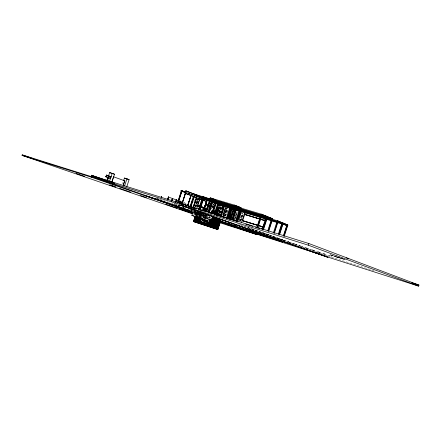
<?xml version="1.0" encoding="UTF-8"?>
<svg xmlns="http://www.w3.org/2000/svg" width="441" height="441" viewBox="0 0 441 441"><rect width="100%" height="100%" fill="white"/><g stroke="black" fill="none" stroke-linecap="round" stroke-linejoin="round"><path stroke-width="0.33" stroke-dasharray="2.21 1.65" d="M328.534 255.356L331.897 256.375M329.51 255.708L328.562 255.273M345.209 259.854L330.37 254.837L339.366 257.599M330.932 256.023L331.869 256.458M337.205 257.053L337.828 257.285L335.866 256.662L336.444 254.865M336.687 257.147L330.397 254.755M285.079 240.94L282.758 240.158M287.609 241.685L291.049 242.919L287.609 241.685L288.75 242.092M294.654 244.149L293.568 243.664L297.008 244.799L293.535 243.746M299.456 245.709L302.912 246.762M300.547 246.1L299.483 245.626M301.826 246.37L302.884 246.844M305.343 247.66L308.777 248.702M306.407 248.046L305.37 247.577M307.713 248.322L308.75 248.79M311.192 249.6L314.582 250.725L311.219 249.518M317.007 251.53L320.375 252.649L317.035 251.447M326.169 254.474L322.812 253.366L326.142 254.556M323.782 253.807L322.812 253.366M222.666 214.508L224.552 208.753L222.688 214.519M222.87 215.28L225.362 207.595M223.4 215.445L225.891 207.755M226.035 207.799L223.521 215.484L226.057 207.81M223.725 216.25L226.426 207.92M224.237 216.41L226.961 208.08M224.607 215.82L227.104 208.124M225.004 215.941L227.495 208.24M225.142 215.991L227.639 208.284M225.533 216.112L227.821 209.045M225.676 216.156L227.964 209.089M226.911 213.709L228.146 209.85M234.309 218.846L236.613 211.719M234.496 219.618L237.015 211.84M235.251 219.138L237.561 212.005M235.825 217.887L237.071 213.995M239.419 221.156L242.164 212.689M239.568 221.2L242.313 212.733M239.97 221.327L242.5 213.505M240.119 221.371L242.649 213.554M240.714 220.842L243.052 213.676M240.736 220.847L243.074 213.681M241.095 220.241L243.2 213.72M256.166 231.564L256.519 230.478M255.874 230.759L269.528 235.086L246.712 227.374M174.129 204.547L174.559 203.246M174.476 204.663L175.121 202.711M179.741 203.643L179.173 205.368L178.01 204.96M183.61 203.676L184.007 202.469M183.71 203.714L184.106 202.502M191.096 194.448L192.965 195.01M193.869 202.022L195.131 198.174M196.273 202.981L197.755 198.461M195.104 206.89L195.738 204.949M198.07 197.855L195.947 204.304L198.103 197.866M195.137 206.901L195.776 204.966M195.385 206.989L196.058 205.065M196.228 204.409L198.384 197.976M195.484 207.027L196.157 205.104M196.333 204.448L198.483 198.015M195.765 207.127L198.764 198.119M195.865 207.165L196.289 205.875L195.903 207.176M197.138 203.301L198.825 198.147M197.171 203.312L198.863 198.158M198.682 199.541L199.106 198.257M195.55 215.263L196.587 212.099M195.655 215.296L196.692 212.138M195.776 215.335L196.813 212.171M195.881 215.373L196.918 212.209M196.306 215.506L197.336 212.292M196.41 215.539L197.452 212.375M196.537 215.577L197.574 212.413M196.642 215.616L197.678 212.446M197.689 212.358L194.09 211.074M196.857 216.382L198.312 211.945M197.171 215.787L198.417 211.983M198.919 216.344L199.751 213.808M199.349 216.481L200.39 213.306M199.453 216.514L200.495 213.339M199.58 216.553L200.622 213.378M199.685 216.592L200.727 213.411M200.115 216.724L201.157 213.549M200.22 216.763L201.261 213.582M200.341 216.796L201.383 213.62M200.446 216.834L201.487 213.653M201.68 220.042L203.56 214.309M201.802 220.087L203.687 214.348M201.702 220.754L203.792 214.387M202.132 220.897L203.599 216.432M202.237 220.93L203.703 216.47M202.364 220.969L203.825 216.503M202.469 221.007L203.929 216.542M205.556 218.4L203.571 217.722L203.985 216.465M203.279 219.127L208.527 220.836L203.279 219.127L204.122 216.553M202.899 221.145L204.365 216.68M203.003 221.178L204.47 216.713M203.13 221.222L204.596 216.751M203.235 221.255L204.492 217.424M203.67 221.393L205.765 215.01M203.775 221.432L205.87 215.043M204.442 219.524L205.285 216.955M203.902 221.47L205.997 215.081M204.007 221.503L206.101 215.114M204.233 222.286L205.699 217.81M204.337 222.319L205.804 217.843M204.464 222.358L205.93 217.882M204.569 222.391L206.035 217.92M206.245 217.281L206.873 215.362M205.214 221.895L206.471 218.058M206.686 217.419L207.314 215.495M205.319 221.928L206.785 217.452M205.445 221.972L206.917 217.49M205.55 222.005L207.016 217.529M205.991 222.143L207.457 217.661M206.09 222.181L207.562 217.7M206.223 222.22L207.689 217.738M206.112 222.898L207.794 217.771M206.763 222.396L207.799 219.155M206.868 222.429L207.915 219.227M206.994 222.473L207.838 219.91M207.099 222.507L207.943 219.943M211.581 209.089L212.011 207.783M212.474 206.482L211.674 209.122L212.568 206.52M212.749 205.853L213.119 204.525M212.782 205.864L213.212 204.558M207.331 223.289L208.378 220.081M213.218 205.302L213.648 203.996M213.681 204.007L213.312 205.335L213.775 204.04M207.435 223.322L207.854 222.044M218.775 212.479L220.698 206.719M218.863 212.512L220.754 206.741L218.901 212.523M219.111 212.606L221.035 206.846M219.205 212.639L221.128 206.884M219.453 212.733L221.376 206.978M219.331 213.405L221.465 207.011M219.579 213.494L221.674 207.099M219.673 213.527L221.591 207.783M220.131 212.981L221.63 208.516M220.219 213.014L221.685 208.543M122.559 183.682L122.973 182.431M188.142 192.877L190.87 193.687M187.772 192.844L191.025 193.803M187.298 192.772L191.956 194.227M187.712 193.02L193.23 194.69M187.761 193.097L192.122 194.426M187.91 193.213L193.169 194.867M189.459 193.814L193.208 194.939M190.854 194.299L192.827 194.9M183.985 202.695L187.695 204.04M178.533 205.126L181.047 205.914M179.945 205.644L180.992 205.975M177.64 205.396L180.16 206.19M182.673 206.983L183.936 207.386M247.864 227.815L257.048 230.72M191.796 210.434L189.955 209.888L191.763 210.484M194.205 211.156L195.413 211.537M198.56 212.545L197.347 212.16L198.709 212.667M194.046 211.206L201.471 213.565M259.093 231.883L269.495 235.18M196.989 212.237L198.196 212.617M200.22 213.312L201.427 213.692M262.389 232.986L284.825 240.565L277.692 238.305M205.523 215.07L207.342 215.649M263.668 233.493L272.825 236.398M330.37 254.837L343.186 258.9M199.409 213.438L194.249 211.719M200.06 213.648L203.968 214.883M273.31 236.889L282.372 239.766M341.775 258.547L343.798 259.236M273.155 236.861L277.042 238.096M336.715 257.064L345.237 259.771M194.156 211.939L199.326 213.582M199.977 213.786L203.858 215.021M277.665 238.394L285.107 240.852M199.034 213.604L195.214 212.341L197.651 213.24M199.674 213.802L201.592 214.414M194.244 212.182L201.399 214.453M194.09 212.143L201.201 214.403M194.139 212.507L201.294 214.784M196.537 213.433L199.139 214.26M199.79 214.469L202.397 215.296M193.731 212.871L197.656 214.122L193.704 212.76M198.307 214.332L200.925 215.164M201.576 215.373L203.538 215.996M327.762 255.995L374.999 271.061M200.385 216.112L199.078 215.693L198.963 216.035L202.243 217.082M203.009 216.95L207.595 218.422M202.899 217.292L208.141 218.973M203.571 217.722L209.012 219.508M193.764 214.249L197.667 215.588M193.224 213.681L197.127 215.026M194.249 212.865L198.803 214.442M199.453 214.668L203.351 216.024M198.263 214.337L203.466 216.14M193.274 212.849L197.551 214.337M198.202 214.563L204.668 216.801M198.268 213.45L201.333 214.519L199.503 213.841M194.062 212.154L201.256 214.679M193.742 212.22L201.399 214.866M201.68 214.993L203.632 215.671M193.979 212.545L197.948 213.891M198.588 214.111L201.151 215.004M201.791 215.225L203.714 215.892M177.673 205.451L179.614 206.129M182.199 207.038L184.239 207.75M202.799 214.26L189.961 209.756L193.307 210.864M203.439 214.486L207.419 215.881M156.368 198.185L160.265 199.547M191.422 210.462L193.373 211.14M194.018 211.371L199.216 213.19M199.861 213.416L203.759 214.778M194.128 211.95L199.117 213.687M175.226 203.863L180.926 205.87M179.283 205.357L181.091 206.046M205.782 214.932L206.928 215.34M197.463 212.132L198.742 212.579M199.376 212.805L201.289 213.477M199.349 212.893L201.261 213.56M156.335 197.899L179.939 206.212M182.282 207L184.228 207.678M193.957 211.09L202.667 214.183M205.633 215.186L207.579 215.87M196.697 212.093L198.444 212.711M318.148 252.572L237.732 223.752L317.95 252.456M318.7 252.748L327.228 255.824M279.098 238.862L277.913 238.438L279.07 238.945M314.582 250.725L313.573 250.268L314.609 250.637M297.008 244.799L295.9 244.402L296.98 244.887M320.541 253.382L325.717 255.24M320.403 252.561L319.394 252.197L320.375 252.649M184.432 203.643L186.907 204.536M195.021 206.691L196.206 207.121M338.341 257.312L339.123 257.599M339.267 257.693L340.507 258.145M342.216 258.735L342.982 259.016M335.237 256.43L335.866 256.662M342.122 258.47L342.894 258.751M188.241 193.274L192.711 195.016M188.158 193.307L191.355 194.547M225.5 207.639L222.986 215.313L225.522 207.645M226.569 207.959L223.846 216.288L226.591 207.97M237.159 211.884L234.618 219.657L237.181 211.895M240.058 217.771L239.209 220.373L240.08 217.777M195.666 211.735L195.98 211.84L195.716 211.752"/><path stroke-width="0.66" d="M182.85 205.726L327.454 256.954L418.614 286.121L418.95 285.079L308.821 243.515L92.103 175.683L91.574 177.271L22.05 155.364L22.21 154.879L182.293 205.203M278.354 234.127L281.849 223.389L282.461 223.57L278.96 234.32M279.693 231.09L281.54 225.406M279.269 234.436L282.984 223.019L280.36 222.225M279.577 234.551L283.072 223.824M283.326 235.974L286.766 225.395L287.367 225.577L283.927 236.161M284.032 234.844L286.859 226.139M218.256 221.498L282.367 241.977L282.698 240.973M284.225 236.271L287.879 225.031L277.935 220.947L234.739 207.954M418.614 286.121L308.281 245.174L308.821 243.515M221.002 219.839L217.815 229.568L217.474 229.452L220.235 221.024M220.335 221.057L217.474 229.452M220.897 219.8L217.815 229.568M226.349 218.218L230.158 206.581L232.776 207.364M226.911 218.394L230.72 206.746M227.468 217.871L230.847 207.54M227.848 218.516L231.106 208.565L232.186 208.891L229.133 218.229M228.388 218.681L231.646 208.725M229.667 217.727L230.886 213.995M230.742 217.573L231.801 214.354M235.648 224.326L235.119 225.946L228.967 223.796L229.326 222.699M205.693 211.663L210.214 197.888L235.025 205.28L230.406 219.409L227.154 218.389M230.946 219.061L235.163 206.162M231.806 219.48L235.141 209.288L235.698 209.453L232.363 219.651M233.394 215.781L235.268 210.054M232.699 219.778L236.244 208.94M233.035 219.899L236.365 209.718M239.854 208.119L235.698 220.82L236.315 221.013L240.472 208.301L215.897 200.947L211.834 213.345M236.486 219.69L237.109 217.782M236.69 221.283L241.073 207.733L235.025 205.28M237.236 221.454L240.521 211.41M237.787 221.625L241.073 211.581L239.97 211.245M239.551 217.352L241.398 211.708L212.882 200.446M241.508 222.534L244.931 212.049M242.341 220.682L262.803 226.861L242.396 220.511M265.791 218.389L265.08 220.566L244.441 214.265M242.655 220.726L245.251 212.777M256.75 227.622L261.155 214.122L272.103 218.615M258.977 222.01L261.265 214.988M267.285 235.511L266.943 236.558L255.808 232.65L256.166 231.564M236.178 206.653L261.789 214.309L257.384 227.821L255.422 227.209M257.737 227.953L261.899 215.175M209.453 219.392L256.64 234.496L256.756 234.138M261.733 229.177L262.467 226.928L262.946 227.109L262.307 229.072M265.135 218.742L264.6 220.379L265.08 220.566M244.38 214.436L264.881 220.489M262.252 228.934L266.149 216.978M262.797 228.432L263.415 226.547M263.823 225.29L264.848 222.148M262.671 229.761L266.777 217.17M263.222 229.259L267.345 216.592L262.737 215.214M263.558 229.381L267.45 217.441L218.003 202.524L214.276 213.885M267.726 230.919L271.551 219.183L272.174 219.37L268.349 231.112M269.12 227.782L271.877 219.315L267.086 217.363M268.679 231.233L272.725 218.802L261.789 214.309M273.547 232.346L277.323 220.759L287.278 224.849M276.16 225.423L277.202 222.22M282.367 241.977L272.246 238.421L272.582 237.385M273.955 233.179L277.935 220.947M274.274 233.3L278.028 221.762L277.411 221.58M171.582 201.124L172.464 198.274L171.891 200.848M171.621 201.135L172.602 198.318M171.687 201.157L172.442 198.511M175.568 202.165L176.383 199.696L175.81 202.243M175.507 202.518L176.483 199.734M175.711 202.21L176.521 199.74M193.026 212.771L175.788 206.801L176.185 205.6M185.54 192.728L180.981 191.025L181.124 190.573L182.072 190.892L178.131 202.877M177.502 202.667L181.444 190.683M177.767 202.761L181.709 190.782M177.866 202.783L181.808 190.788L185.689 192.282M181.857 190.793L181.709 191.245L180.981 191.025M185.727 191.879L182.403 191.069L186.047 192.116M183.307 191.422L185.887 191.995M179.426 203.538L180.369 201.14L179.526 203.577M179.719 203.295L180.204 201.322M179.663 203.615L180.226 201.096M179.884 203.538L180.281 202.32L182.635 203.053M185.771 190.843L185.016 193.136L185.876 193.395L186.631 191.102L185.771 190.843L196.785 195.165M181.808 204.084L185.374 193.246M265.162 235.169L181.389 205.561L181.968 203.808L195.038 208.483M181.918 204.122L185.523 193.29L196.895 197.656M182.067 204.172L185.314 193.428L196.488 197.728L193.042 207.375M182.679 204.034L182.199 205.495L308.281 245.174M282.698 241.37L327.928 257.318L182.817 206.013L183.39 204.255L195.038 208.428M193.053 212.534L184.592 209.602L184.994 208.389M187.651 205.478L191.014 195.617L187.761 205.512M187.684 205.495L190.975 195.606M187.866 205.55L190.898 195.584M188.996 209.684L188.494 211.206L193.075 212.667M189.977 206.697L193.489 196.013M190.578 206.212L192.43 200.561M193.257 198.048L193.875 196.162M190.529 206.873L194.679 194.244M190.925 207.011L194.845 195.076M193.147 207.408L196.548 197.546L193.296 207.457M193.582 207.744L197.447 195.975M195.876 216.746L191.868 215.39L193.345 210.892M207.584 199.321L204.652 208.251L195.567 205.225L201.052 206.664M197.717 204.596L199.222 200.203M196.631 208.918L200.666 196.609M195.672 216.002L193.803 221.696L193.472 221.591L195.137 216.525M195.242 216.564L193.472 221.591M195.363 216.603L193.803 221.696M196.223 216.878L194.564 221.944L194.227 221.834L196.102 216.14M199.277 206.586L195.644 204.993M195.997 216.807L194.227 221.834M198.5 209.365L202.673 196.636L205.826 197.877M196.118 216.845L194.564 221.944M198.885 209.508L199.508 207.606M197.193 216.492L195.319 222.192L194.988 222.082L196.647 217.016M196.758 217.049L194.988 222.082M197.083 216.454L195.319 222.192M199.624 209.723L203.808 196.978M197.744 217.369L196.08 222.44L195.743 222.336L197.408 217.259M197.513 217.297L195.743 222.336M200.01 209.861L203.968 197.811M197.64 217.336L196.08 222.44M199.128 212.722L197.645 217.248L201.052 218.4M198.715 216.978L196.84 222.688L196.504 222.584L198.169 217.507M198.483 216.906L196.504 222.584M198.604 216.944L196.84 222.688M199.266 217.86L197.601 222.942L197.265 222.832L199.139 217.115M199.034 217.788L197.265 222.832M199.161 217.826L197.601 222.942M200.236 217.468L198.362 223.19L198.026 223.08L199.905 217.358M200.01 217.396L198.026 223.08M200.131 217.435L198.362 223.19M202.86 209.304L203.466 207.457L202.86 209.304L205.594 210.291L206.195 208.455L197.507 205.225M205.578 210.181L203.097 209.282L203.643 207.617M200.793 218.35L199.123 223.438L198.792 223.333L200.462 218.24M200.567 218.278L198.792 223.333M200.688 218.317L199.123 223.438M204.332 207.733L206.366 201.537M204.376 207.948L206.52 201.399L204.227 207.904L201.063 206.735M200.087 221.685L208.417 224.408L200.087 221.685L202.656 213.852M200.517 221.779L199.889 223.692L199.553 223.581L201.223 218.488M201.328 218.527L199.553 223.581M203.797 210.859L204.26 209.453M200.412 221.746L199.889 223.692M201.283 222.032L200.655 223.94L200.319 223.835L201.157 221.283M201.261 221.321L200.319 223.835M201.388 221.36L200.655 223.94M202.05 222.281L201.421 224.193L201.085 224.083L201.713 222.17M201.818 222.203L201.085 224.083M201.945 222.247L201.421 224.193M205.572 216.382L204.293 215.941L204.817 214.337M202.816 222.529L202.187 224.447L201.857 224.337L202.695 221.784M202.59 222.457L201.857 224.337M206.454 210.699L207.485 207.557M202.711 222.496L202.187 224.447M206.289 211.845L210.809 198.064L215.842 200.071M206.84 211.515L210.969 198.93M203.588 222.782L202.959 224.695L202.623 224.59L203.251 222.672M203.356 222.705L202.623 224.59M203.483 222.749L202.959 224.695M204.359 223.03L203.731 224.949L203.395 224.838L204.023 222.92M204.128 222.959L203.395 224.838M207.954 211.625L211.956 199.415M204.255 222.997L203.731 224.949M210.434 205.368L211.9 200.892M205.341 222.644L204.503 225.202L204.166 225.092L204.795 223.174M208.317 212.446L212.534 199.586M204.9 223.207L204.166 225.092M205.236 222.611L204.503 225.202M208.891 212.623L213.108 199.756M205.903 223.537L205.274 225.456L204.938 225.345L205.567 223.427M205.671 223.46L204.938 225.345M205.804 223.499L205.274 225.456M209.271 212.76L213.262 200.594M206.68 223.785L206.052 225.709L205.715 225.599L206.344 223.675M206.658 223.069L205.715 225.599M206.575 223.752L206.052 225.709M207.457 224.039L206.823 225.963L206.487 225.853L207.121 223.929M218.769 219.061L217.738 222.214L211.807 220.313L208.681 219.243L209.712 216.084M207.22 223.967L206.487 225.853M207.353 224.006L206.823 225.963M211.493 211.774L217.126 213.317L219.888 214.541L211.493 211.774L219.888 214.541M211.553 212.016L212.319 210.203L211.553 212.016L214.26 212.992L214.866 211.14L212.165 210.153M209.916 219.16L207.601 226.216L207.264 226.106L207.898 224.182M207.998 224.215L207.264 226.106M209.811 219.122L207.601 226.216M210.539 219.965L208.378 226.476L208.042 226.365L210.351 219.221M212.22 213.488L213.714 208.924M210.462 219.331L208.042 226.365M212.424 213.532L216.487 201.124M210.611 219.309L208.378 226.476M209.8 221.784L210.186 221.911L210.798 220.053M211.476 219.657L209.161 226.729L208.825 226.619L211.14 219.546M211.245 219.585L208.825 226.619M211.371 219.624L209.161 226.729M212.049 220.55L209.938 226.983L209.602 226.872L212.766 217.226M211.812 220.478L209.602 226.872M212.237 219.188L212.832 217.181M211.945 220.517L209.938 226.983M212.369 219.232L212.997 217.297M213.885 217.584L210.721 227.242L210.385 227.132L212.705 220.048M215.269 212.127L215.886 210.236M217.953 203.929L218.367 202.667M212.805 220.081L210.385 227.132M214.85 214.061L218.571 202.695M213.786 217.545L210.721 227.242M215.01 214.828L218.94 202.838M215.445 214.056L217.446 207.943M213.824 220.412L211.504 227.495L211.167 227.385L213.279 220.941M213.698 219.657L214.332 217.722M215.335 214.701L217.744 207.364M213.378 220.98L211.167 227.385M215.379 214.712L219.304 202.981M215.511 214.756L217.915 207.419L217.645 207.331L218.995 207.838L216.366 215.07M213.516 221.018L211.504 227.495M215.456 218.08L212.292 227.754L211.95 227.644L215.12 217.97M215.219 218.008L211.95 227.644M215.357 218.047L212.292 227.754M216.459 215.103L219.05 207.667L216.597 215.147M216.509 215.114L218.901 207.799M217.738 222.214L214.64 221.15L215.682 217.97M215.401 220.913L213.075 228.014L212.738 227.903L214.85 221.448M214.954 221.481L212.738 227.903M217.115 214.706L220.313 204.955M215.296 220.875L213.075 228.014M215.98 221.812L213.863 228.273L213.521 228.157L216.696 218.471M216.796 218.504L213.521 228.157M215.875 221.773L213.863 228.273M216.299 220.483L216.933 218.543M216.399 220.517L217.033 218.582M217.826 218.83L214.651 228.526L214.309 228.416L216.641 221.305M216.74 221.343L214.309 228.416M217.297 220.087L214.651 228.526M218.196 220.379L215.44 228.785L215.098 228.675L218.278 218.973M218.378 219.006L215.098 228.675M218.516 219.045L215.44 228.785M222.066 208.703L222.711 206.741M219.409 219.331L216.228 229.044L215.892 228.934L219.072 219.221M219.171 219.26L215.892 228.934M220.246 216.051L223.89 204.845L224.452 205.015L220.787 216.211M219.309 219.298L216.228 229.044M220.522 215.941L222.407 210.192M220.583 216.173L221.228 214.216M222.821 209.332L223.835 206.228M219.778 220.88L217.022 229.303L216.68 229.193L219.866 219.475M219.965 219.508L216.68 229.193M219.679 220.847L217.022 229.303M221.145 216.344L224.811 205.159M123.596 180.551L124.423 178.043L129.119 179.614L126.843 186.493M123.287 184.592L124.334 181.422M123.182 185.959L124.858 180.887L113.254 176.687M124.643 185.716L126.931 178.809M192.276 211.537L164.14 201.686L145.877 195.903M167.646 199.338L168.473 196.829L167.894 199.42M167.756 199.376L168.616 196.873M167.856 199.376L168.556 197.099L182.8 202.259M91.166 176.554L91.607 175.237L92.775 175.601L92.334 176.924M105.857 176.786L106.551 175.116L105.857 176.786L110.421 178.412L110.983 176.72L106.424 175.077M106.072 176.764L106.601 175.231L110.917 176.786L110.393 178.307L106.088 176.769M106.716 180.904L108.403 175.799L108.723 175.898L109.021 176.003L107.328 181.108M107.08 180.341L109.649 172.596L114.517 174.223L111.738 182.602M108.277 177.183L107.224 180.369L108.723 175.898M109.401 181.786L112.19 173.368M111.849 181.973L113.569 176.786M213.538 206.901L214.221 207.011L205.71 204.222L206.366 204.541M161.34 196.625L161.693 196.736M161.412 196.736L161.423 196.741M161.301 196.703L161.511 196.78M161.147 197.237L161.208 197.265M175.242 201.355L175.463 201.526M181.025 203.284L181.411 203.417L181.102 203.312M237.842 206.768L241.073 207.733M209.977 198.599L234.788 206.008M215.814 200.567L194.123 194.079L197.948 195.584M219.756 201.746L221.729 202.336M224.353 203.119L227.639 204.1M183.202 191.383L185.722 192.138M193.902 194.757L261.557 215.037L272.499 219.502M194.42 195.242L197.546 196.179M194.564 195.352L198.312 196.477M269.468 217.826L272.725 218.802M194.597 195.424L199.067 196.774M195.986 195.909L200.578 197.364M196.873 196.311L201.333 197.656M198.252 196.791L202.827 198.241M199.128 197.188L202.849 198.307M200.49 197.662L202.353 198.224M203.709 198.698L205.782 199.393M224.243 204.988L265.978 217.545M267.279 217.937L271.843 219.309M203.946 198.902L206.509 199.679M204.056 199.001L207.965 200.247M203.67 199.012L208.692 200.534M206.239 199.85L209.519 200.909M205.936 199.894L210.754 201.339M206.901 200.302L209.012 200.875M210.291 201.333L211.614 201.73M229.943 207.237L265.934 218.086M267.24 218.477L277.714 221.636L287.664 225.698L283.05 224.304M210.252 201.377L211.663 201.807M210.302 201.454L211.619 201.851M212.981 202.325L214.293 202.722M212.463 202.237L215.087 203.031M284.583 224.034L287.879 225.031M212.507 202.314L216.388 203.538M212.501 202.425L214.558 203.053M215.776 203.417L217.082 203.808M212.545 202.502L214.596 203.13M235.477 209.42L282.764 223.697M218.527 204.492L220.605 205.186M218.593 204.63L221.961 205.715M219.298 204.96L222.633 205.975M222.925 206.09L223.455 206.25M219.326 205.026L235.141 209.817M236.409 210.197L281.727 223.907M114.517 174.223L109.649 172.596M129.119 179.614L124.423 178.043M124.549 180.788L124.858 180.887M110.983 176.72L110.421 178.412M204.431 207.772L206.465 201.576L203.169 200.319M206.195 208.455L205.594 210.291M212.347 210.313L214.811 211.222M214.866 211.14L214.26 212.992M199.354 206.355L204.729 208.02L203.885 207.794M195.567 205.225L204.652 208.251M206.118 208.527L200.572 206.548M219.949 214.354L211.553 211.581M211.796 211.994L214.243 212.882M213.51 213.891L229.607 218.929M231.536 219.535L235.4 220.748M179.239 203.246L180.198 203.544M190.628 206.901L195.17 208.323M202.143 210.511L199.062 209.541L203.24 196.807L208.273 198.792M203.378 210.897L205.23 211.476M208.973 212.65L210.936 213.268M245.609 224.133L252.803 226.387M218.697 215.737L223.251 217.165M210.787 206.057L212.341 206.542M181.389 205.561L182.817 206.013M346.24 257.919L347.238 258.233M147.167 196.361L164.124 201.73M150.574 197.651L152.536 198.274M180.104 207.298L165.855 202.777L175.446 206.107M170.794 204.552L178.644 207.044M183.875 208.703L188.45 210.159M170.783 204.591L178.627 207.083M186.477 209.58L188.439 210.203M175.788 206.801L184.592 209.602M204.293 215.941L228.967 223.796M211.972 218.571L235.119 225.946M214.651 219.535L255.808 232.65M218.918 221.244L266.943 236.558M411.734 282.775L418.95 285.079M224.701 223.251L272.246 238.421M217.837 221.228L221.691 222.457L217.788 221.101M227.258 224.706L234.469 227.01M238.405 228.267L326.864 256.552M208.681 219.243L214.64 221.15M191.868 215.39L201.62 218.593M201.267 219.034L201.146 218.995M22.05 155.364L192.463 213.802M115.432 186.89L109.71 184.922L115.421 186.929M22.21 154.879L31.317 158.01M76.183 173.44L84.633 176.345M119.748 188.417L130.801 192.221M140.558 195.572L146.406 197.585M165.915 204.293L176.968 208.091M178.919 208.764L192.574 213.461M91.574 177.271L184.503 209.486M187.756 210.616L192.304 212.193M219.596 221.652L256.64 234.496M91.75 176.742L188.026 210.247M231.911 225.478L257.224 234.287M218.389 221.062L235.764 227.093M153.165 198.489L157.553 200.01M160.53 201.046L165.072 202.623M92.748 175.909L105.085 180.226M91.607 175.237L114.825 183.335M267.108 235.858L280.746 240.681M315.199 252.39L319.736 253.999M200.258 209.949L202.243 210.688M206.245 211.333L205.848 211.184L236.69 221.15M206.443 211.371L212.81 213.67L216.873 201.272L210.572 198.775M180.281 202.32L182.15 202.992M236.073 220.958L229.943 218.725L234.397 205.093L240.455 207.546M258.002 228.085L259.887 228.741M197.755 205.489L199.652 206.19M197.893 205.572L199.795 206.272M242.633 220.792L242.137 220.605L262.803 226.861M347.74 258.393L348.346 258.619M217.672 207.11L219.386 207.772M199.442 198.682L201.829 199.558M203.086 200.049L206.868 201.504M199.387 198.858L202.055 199.872M181.124 190.573L184.961 192.067M244.727 214.381L244.231 214.188L264.826 220.665M194.453 194.922L217.512 203.979M218.686 204.387L223.791 206.382M203.582 197.656L211.757 200.87M213.02 201.366L232.517 209.023M186.631 191.102L199.453 196.135M203.648 197.733L231.977 208.858M213.003 200.6L240.295 211.371M210.611 198.847L216.283 201.096M227.743 205.622L230.279 206.625M210.214 197.888L214.618 199.646M234.16 205.82L234.54 205.975M234.766 206.068L240.841 208.45M260.918 214.844L266.485 217.115M277.731 221.707L282.157 223.515M282.769 223.763L287.063 225.516M214.067 207.485L205.561 204.745L214.067 207.485M181.08 203.207L181.444 203.329L181.08 203.207"/></g></svg>
